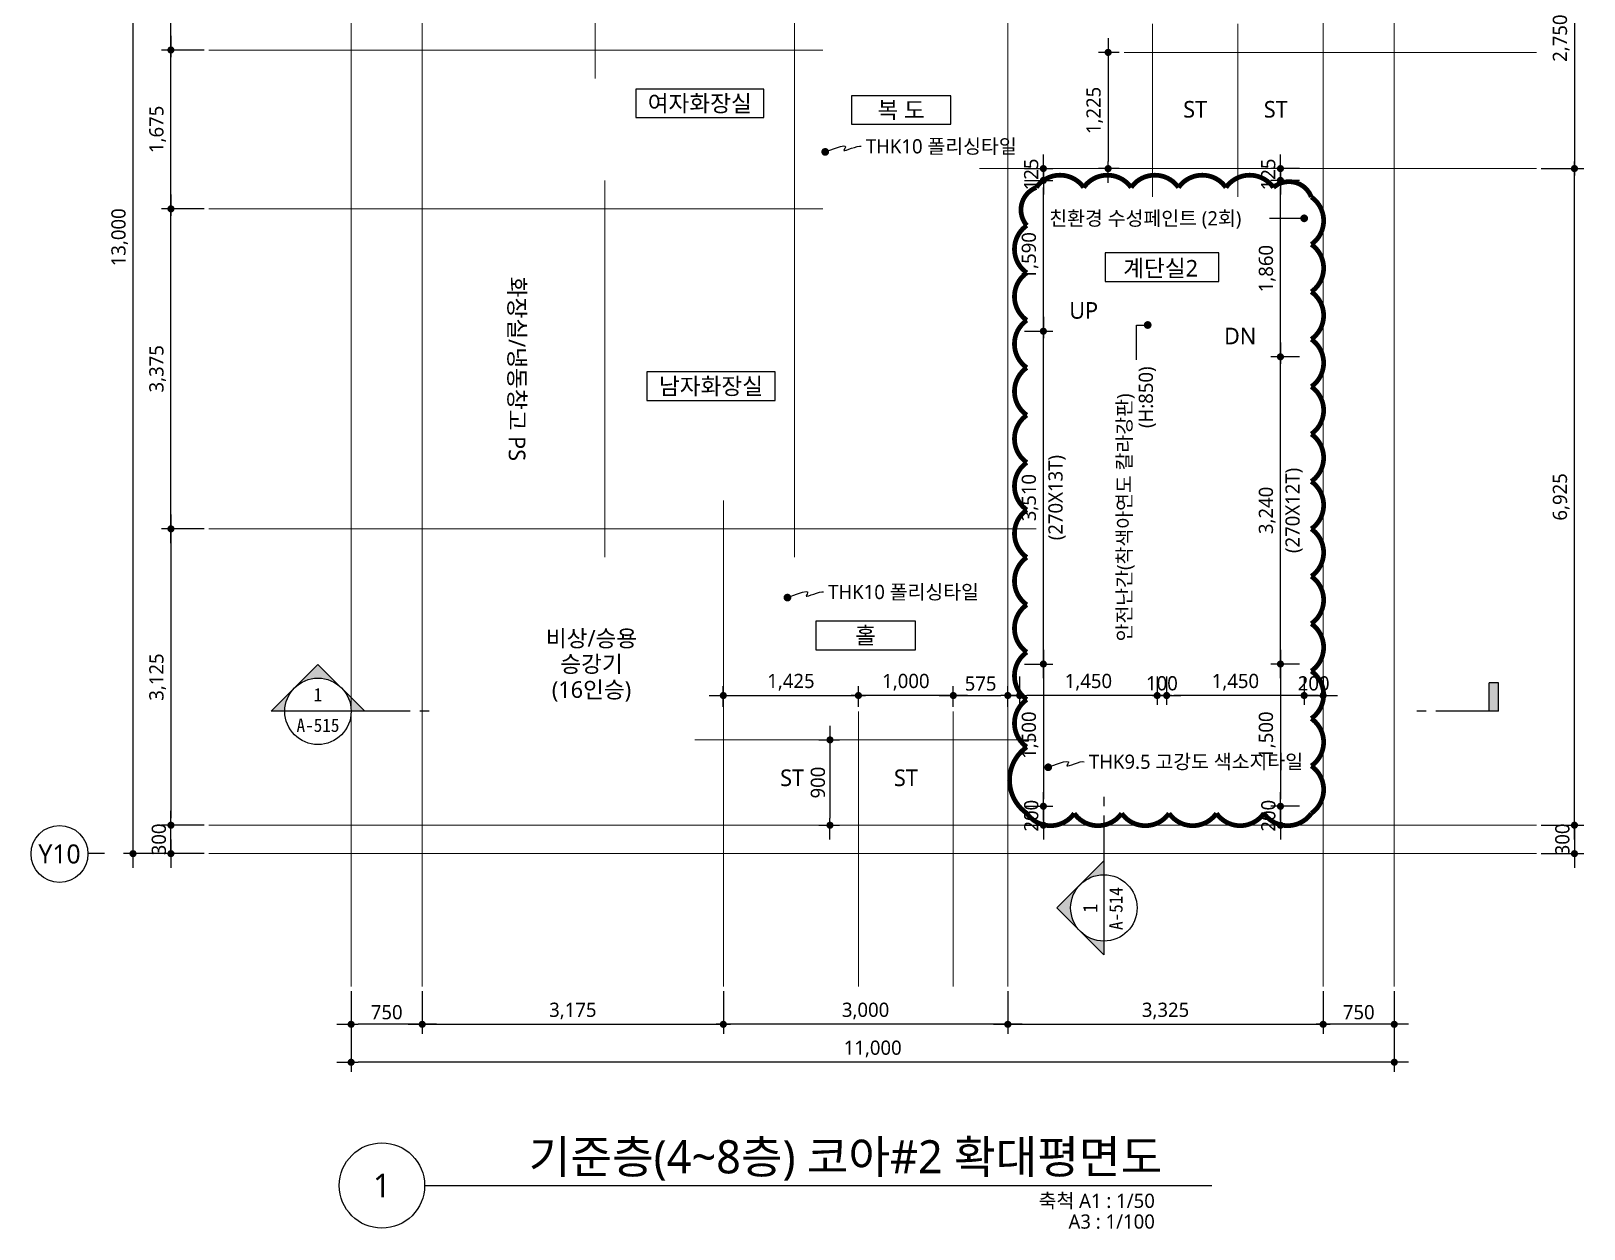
# Model space of a CAD drawing. Header units: millimetres. Extents: x 3320976 to 3527701, y 1183647 to 1243117.
# Drawn here: x 3446976 to 3463351, y 1183647 to 1196280 of the extents above; entities that cross this region are included whole.
import ezdxf
from ezdxf.enums import TextEntityAlignment as Align

# ---------------------------------------------------------------- set-up
doc = ezdxf.new("R2010")
doc.units = ezdxf.units.MM
doc.header["$MEASUREMENT"] = 0
doc.linetypes.add('CEN', pattern=[62, 60, -1, 0, -1])
doc.layers.get('0').update_dxf_attribs({"linetype": 'CONTINUOUS'})
for name, color, linetype, lineweight in [('A-AXIS-BUBL', 7, 'CONTINUOUS', 25), ('A-CNTL', 1, 'CEN', 15), ('A-DIMS', 7, 'CONTINUOUS', 25), ('A-MKXS-LEAD', 7, 'CONTINUOUS', 25), ('A-MKXS-MAK1', 3, 'CONTINUOUS', 25), ('A-MKXS-TEXT1', 3, 'CONTINUOUS', 25), ('A-MKXS-TEXT2', 7, 'CONTINUOUS', 25), ('A-MKXX-NAME', 3, 'CONTINUOUS', 25), ('A-MKXX-SYMB', 7, 'CONTINUOUS', 25), ('A-XXXX-SYMB', 7, 'CONTINUOUS', 25), ('A-XXXX-TXT1', 3, 'CONTINUOUS', 25), ('A-XXXX-TXT2', 3, 'CONTINUOUS', 25), ('REV-202205', 20, 'CONTINUOUS', 25)]:
    doc.layers.add(name, color=color, linetype=linetype, lineweight=lineweight)
doc.styles.add('HY울릉도L', font='')
doc.styles.add('돋움체', font='')
doc.styles.add('맑은고딕', font='malgun.ttf')
doc.styles.get('HY울릉도L').set_extended_font_data('HYwulM')
doc.styles.get('돋움체').set_extended_font_data('DotumChe')
doc.dimstyles.new('CDIM', dxfattribs={"dimtxt": 3, "dimasz": 1.5, "dimexe": 2, "dimexo": 1, "dimgap": 1, "dimtad": 1, "dimdec": 0, "dimrnd": 0.5, "dimzin": 0, "dimdsep": 32, "dimlunit": 6, "dimtxsty": 'HY울릉도L', "dimblk1": '_CIDOT', "dimblk2": '_CIDOT', "dimsah": 1, "dimcen": 5.5, "dimclrd": 2, "dimclre": 2, "dimclrt": 7, "dimadec": 0, "dimazin": 0, "dimtfac": 1, "dimtdec": 0, "dimtix": 1, "dimtmove": 2, "dimatfit": 1, "dimldrblk": '_CIDOT', "dimfxl": 1, "dimtolj": 1, "dimtzin": 0, "dimlwd": -1, "dimarcsym": 0})

# ---------------------------------------------------------------- blocks, each defined once
blk = doc.blocks.new('_CIDOT')
at = {"color": 0, "linetype": 'ByBlock'}
blk.add_line((2, 0), (-1, 0), dxfattribs=at)
at = {"color": 0, "linetype": 'ByBlock', "const_width": 0.5}
blk.add_lwpolyline([(-0.25, 0, 1), (0.25, 0, 1)], format="xyb", close=True, dxfattribs=at)
blk = doc.blocks.new('*D466')
at = {"layer": 'A-DIMS', "lineweight": -2, "transparency": 16777216}
for p, q in [((-1550, 0), (-2400, 0)), ((-1550, -13000), (-2400, -13000))]:
    blk.add_line(p, q, dxfattribs=at)
at = {"layer": 'A-DIMS', "transparency": 16777216}
blk.add_line((-2300, -12925), (-2300, -75), dxfattribs=at)
at = {"layer": 'A-DIMS', "transparency": 16777216, "xscale": 75, "yscale": 75, "zscale": 75}
for p, rotation in [((-2300, 0), 90), ((-2300, -13000), 270)]:
    blk.add_blockref('_CIDOT', p, dxfattribs=dict(at, rotation=rotation))
at = {"layer": 'A-DIMS', "color": 3, "transparency": 16777216, "insert": (-2440, -6500), "char_height": 150, "attachment_point": 5, "rotation": 90, "style": '맑은고딕'}
blk.add_mtext('\\A1;13,000', dxfattribs=at)
blk = doc.blocks.new('*D469')
at = {"layer": 'A-DIMS', "lineweight": -2, "transparency": 16777216}
for p, q in [((-1550, -700), (-2000, -700)), ((-1550, -4525), (-2000, -4525))]:
    blk.add_line(p, q, dxfattribs=at)
at = {"layer": 'A-DIMS', "transparency": 16777216}
blk.add_line((-1900, -4450), (-1900, -775), dxfattribs=at)
at = {"layer": 'A-DIMS', "transparency": 16777216, "xscale": 75, "yscale": 75, "zscale": 75}
for p, rotation in [((-1900, -700), 90), ((-1900, -4525), 270)]:
    blk.add_blockref('_CIDOT', p, dxfattribs=dict(at, rotation=rotation))
at = {"layer": 'A-DIMS', "color": 3, "transparency": 16777216, "insert": (-2040, -2613), "char_height": 150, "attachment_point": 5, "rotation": 90, "style": '맑은고딕'}
blk.add_mtext('\\A1;3,825', dxfattribs=at)
blk = doc.blocks.new('*D470')
at = {"layer": 'A-DIMS', "transparency": 16777216}
for p, q in [((-1900, -12625), (-1900, -12550)), ((-1900, -13000), (-1900, -12700)), ((-1900, -13075), (-1900, -13150))]:
    blk.add_line(p, q, dxfattribs=at)
at = {"layer": 'A-DIMS', "lineweight": -2, "transparency": 16777216}
for p, q in [((-1550, -12700), (-2000, -12700)), ((-1550, -13000), (-2000, -13000))]:
    blk.add_line(p, q, dxfattribs=at)
at = {"layer": 'A-DIMS', "transparency": 16777216, "xscale": 75, "yscale": 75, "zscale": 75}
for p, rotation in [((-1900, -12700), 270), ((-1900, -13000), 90)]:
    blk.add_blockref('_CIDOT', p, dxfattribs=dict(at, rotation=rotation))
at = {"layer": 'A-DIMS', "color": 3, "transparency": 16777216, "insert": (-2027, -12850), "char_height": 150, "attachment_point": 5, "rotation": 90, "style": '맑은고딕'}
blk.add_mtext('\\A1;300', dxfattribs=at)
blk = doc.blocks.new('*D472')
at = {"layer": 'A-DIMS', "lineweight": -2, "transparency": 16777216}
for p, q in [((0, -14450), (0, -14900)), ((750, -14450), (750, -14900))]:
    blk.add_line(p, q, dxfattribs=at)
at = {"layer": 'A-DIMS', "transparency": 16777216}
blk.add_line((675, -14800), (75, -14800), dxfattribs=at)
at = {"layer": 'A-DIMS', "transparency": 16777216, "xscale": 75, "yscale": 75, "zscale": 75, "rotation": 180}
blk.add_blockref('_CIDOT', (0, -14800), dxfattribs=at)
at = {"layer": 'A-DIMS', "transparency": 16777216, "xscale": 75, "yscale": 75, "zscale": 75}
blk.add_blockref('_CIDOT', (750, -14800), dxfattribs=at)
at = {"layer": 'A-DIMS', "color": 3, "transparency": 16777216, "insert": (375, -14673), "char_height": 150, "attachment_point": 5, "style": '맑은고딕'}
blk.add_mtext('\\A1;750', dxfattribs=at)
blk = doc.blocks.new('*D473')
at = {"layer": 'A-DIMS', "lineweight": -2, "transparency": 16777216}
for p, q in [((10250, -14450), (10250, -14900)), ((11000, -14450), (11000, -14900))]:
    blk.add_line(p, q, dxfattribs=at)
at = {"layer": 'A-DIMS', "transparency": 16777216}
blk.add_line((10925, -14800), (10325, -14800), dxfattribs=at)
at = {"layer": 'A-DIMS', "transparency": 16777216, "xscale": 75, "yscale": 75, "zscale": 75, "rotation": 180}
blk.add_blockref('_CIDOT', (10250, -14800), dxfattribs=at)
at = {"layer": 'A-DIMS', "transparency": 16777216, "xscale": 75, "yscale": 75, "zscale": 75}
blk.add_blockref('_CIDOT', (11000, -14800), dxfattribs=at)
at = {"layer": 'A-DIMS', "color": 3, "transparency": 16777216, "insert": (10625, -14673), "char_height": 150, "attachment_point": 5, "style": '맑은고딕'}
blk.add_mtext('\\A1;750', dxfattribs=at)
blk = doc.blocks.new('*D475')
at = {"layer": 'A-DIMS', "lineweight": -2, "transparency": 16777216}
for p, q in [((6925, -14450), (6925, -14900)), ((10250, -14450), (10250, -14900))]:
    blk.add_line(p, q, dxfattribs=at)
at = {"layer": 'A-DIMS', "transparency": 16777216}
blk.add_line((7000, -14800), (10175, -14800), dxfattribs=at)
at = {"layer": 'A-DIMS', "transparency": 16777216, "xscale": 75, "yscale": 75, "zscale": 75, "rotation": 180}
blk.add_blockref('_CIDOT', (6925, -14800), dxfattribs=at)
at = {"layer": 'A-DIMS', "transparency": 16777216, "xscale": 75, "yscale": 75, "zscale": 75}
blk.add_blockref('_CIDOT', (10250, -14800), dxfattribs=at)
at = {"layer": 'A-DIMS', "color": 3, "transparency": 16777216, "insert": (8588, -14660), "char_height": 150, "attachment_point": 5, "style": '맑은고딕'}
blk.add_mtext('\\A1;3,325', dxfattribs=at)
blk = doc.blocks.new('*D476')
at = {"layer": 'A-DIMS', "lineweight": -2, "transparency": 16777216}
for p, q in [((750, -14450), (750, -14900)), ((3925, -14450), (3925, -14900))]:
    blk.add_line(p, q, dxfattribs=at)
at = {"layer": 'A-DIMS', "transparency": 16777216}
blk.add_line((825, -14800), (3850, -14800), dxfattribs=at)
at = {"layer": 'A-DIMS', "transparency": 16777216, "xscale": 75, "yscale": 75, "zscale": 75, "rotation": 180}
blk.add_blockref('_CIDOT', (750, -14800), dxfattribs=at)
at = {"layer": 'A-DIMS', "transparency": 16777216, "xscale": 75, "yscale": 75, "zscale": 75}
blk.add_blockref('_CIDOT', (3925, -14800), dxfattribs=at)
at = {"layer": 'A-DIMS', "color": 3, "transparency": 16777216, "insert": (2338, -14660), "char_height": 150, "attachment_point": 5, "style": '맑은고딕'}
blk.add_mtext('\\A1;3,175', dxfattribs=at)
blk = doc.blocks.new('*D477')
at = {"layer": 'A-DIMS', "lineweight": -2, "transparency": 16777216}
for p, q in [((12550, -3025), (13000, -3025)), ((12550, -5775), (13000, -5775))]:
    blk.add_line(p, q, dxfattribs=at)
at = {"layer": 'A-DIMS', "transparency": 16777216}
blk.add_line((12900, -3100), (12900, -5700), dxfattribs=at)
at = {"layer": 'A-DIMS', "transparency": 16777216, "xscale": 75, "yscale": 75, "zscale": 75}
for p, rotation in [((12900, -3025), 90), ((12900, -5775), 270)]:
    blk.add_blockref('_CIDOT', p, dxfattribs=dict(at, rotation=rotation))
at = {"layer": 'A-DIMS', "color": 3, "transparency": 16777216, "insert": (12760, -4400), "char_height": 150, "attachment_point": 5, "rotation": 90, "style": '맑은고딕'}
blk.add_mtext('\\A1;2,750', dxfattribs=at)
blk = doc.blocks.new('*D478')
at = {"layer": 'A-DIMS', "lineweight": -2, "transparency": 16777216}
for p, q in [((12550, -5775), (13000, -5775)), ((12550, -12700), (13000, -12700))]:
    blk.add_line(p, q, dxfattribs=at)
at = {"layer": 'A-DIMS', "transparency": 16777216}
blk.add_line((12900, -12625), (12900, -5850), dxfattribs=at)
at = {"layer": 'A-DIMS', "transparency": 16777216, "xscale": 75, "yscale": 75, "zscale": 75}
for p, rotation in [((12900, -5775), 90), ((12900, -12700), 270)]:
    blk.add_blockref('_CIDOT', p, dxfattribs=dict(at, rotation=rotation))
at = {"layer": 'A-DIMS', "color": 3, "transparency": 16777216, "insert": (12760, -9238), "char_height": 150, "attachment_point": 5, "rotation": 90, "style": '맑은고딕'}
blk.add_mtext('\\A1;6,925', dxfattribs=at)
blk = doc.blocks.new('*D479')
at = {"layer": 'A-DIMS', "transparency": 16777216}
for p, q in [((12900, -12625), (12900, -12550)), ((12900, -12700), (12900, -13000)), ((12900, -13075), (12900, -13150))]:
    blk.add_line(p, q, dxfattribs=at)
at = {"layer": 'A-DIMS', "lineweight": -2, "transparency": 16777216}
for p, q in [((12550, -12700), (13000, -12700)), ((12550, -13000), (13000, -13000))]:
    blk.add_line(p, q, dxfattribs=at)
at = {"layer": 'A-DIMS', "transparency": 16777216, "xscale": 75, "yscale": 75, "zscale": 75}
for p, rotation in [((12900, -12700), 270), ((12900, -13000), 90)]:
    blk.add_blockref('_CIDOT', p, dxfattribs=dict(at, rotation=rotation))
at = {"layer": 'A-DIMS', "color": 3, "transparency": 16777216, "insert": (12773, -12850), "char_height": 150, "attachment_point": 5, "rotation": 90, "style": '맑은고딕'}
blk.add_mtext('\\A1;300', dxfattribs=at)
blk = doc.blocks.new('*D480')
at = {"layer": 'A-DIMS', "lineweight": -2, "transparency": 16777216}
for p, q in [((-1550, -9575), (-2000, -9575)), ((-1550, -12700), (-2000, -12700))]:
    blk.add_line(p, q, dxfattribs=at)
at = {"layer": 'A-DIMS', "transparency": 16777216}
blk.add_line((-1900, -9650), (-1900, -12625), dxfattribs=at)
at = {"layer": 'A-DIMS', "transparency": 16777216, "xscale": 75, "yscale": 75, "zscale": 75}
for p, rotation in [((-1900, -9575), 90), ((-1900, -12700), 270)]:
    blk.add_blockref('_CIDOT', p, dxfattribs=dict(at, rotation=rotation))
at = {"layer": 'A-DIMS', "color": 3, "transparency": 16777216, "insert": (-2040, -11138), "char_height": 150, "attachment_point": 5, "rotation": 90, "style": '맑은고딕'}
blk.add_mtext('\\A1;3,125', dxfattribs=at)
blk = doc.blocks.new('*D481')
at = {"layer": 'A-DIMS', "lineweight": -2, "transparency": 16777216}
for p, q in [((-1550, -6200), (-2000, -6200)), ((-1550, -9575), (-2000, -9575))]:
    blk.add_line(p, q, dxfattribs=at)
at = {"layer": 'A-DIMS', "transparency": 16777216}
blk.add_line((-1900, -9500), (-1900, -6275), dxfattribs=at)
at = {"layer": 'A-DIMS', "transparency": 16777216, "xscale": 75, "yscale": 75, "zscale": 75}
for p, rotation in [((-1900, -6200), 90), ((-1900, -9575), 270)]:
    blk.add_blockref('_CIDOT', p, dxfattribs=dict(at, rotation=rotation))
at = {"layer": 'A-DIMS', "color": 3, "transparency": 16777216, "insert": (-2040, -7887), "char_height": 150, "attachment_point": 5, "rotation": 90, "style": '맑은고딕'}
blk.add_mtext('\\A1;3,375', dxfattribs=at)
blk = doc.blocks.new('*D482')
at = {"layer": 'A-DIMS', "lineweight": -2, "transparency": 16777216}
for p, q in [((3925, -14450), (3925, -14900)), ((6925, -14450), (6925, -14900))]:
    blk.add_line(p, q, dxfattribs=at)
at = {"layer": 'A-DIMS', "transparency": 16777216}
blk.add_line((6850, -14800), (4000, -14800), dxfattribs=at)
at = {"layer": 'A-DIMS', "transparency": 16777216, "xscale": 75, "yscale": 75, "zscale": 75, "rotation": 180}
blk.add_blockref('_CIDOT', (3925, -14800), dxfattribs=at)
at = {"layer": 'A-DIMS', "transparency": 16777216, "xscale": 75, "yscale": 75, "zscale": 75}
blk.add_blockref('_CIDOT', (6925, -14800), dxfattribs=at)
at = {"layer": 'A-DIMS', "color": 3, "transparency": 16777216, "insert": (5425, -14660), "char_height": 150, "attachment_point": 5, "style": '맑은고딕'}
blk.add_mtext('\\A1;3,000', dxfattribs=at)
blk = doc.blocks.new('*D486')
at = {"layer": 'A-DIMS', "lineweight": -2, "transparency": 16777216}
for p, q in [((0, -14450), (0, -15300)), ((11000, -14450), (11000, -15300))]:
    blk.add_line(p, q, dxfattribs=at)
at = {"layer": 'A-DIMS', "transparency": 16777216}
blk.add_line((10925, -15200), (75, -15200), dxfattribs=at)
at = {"layer": 'A-DIMS', "transparency": 16777216, "xscale": 75, "yscale": 75, "zscale": 75, "rotation": 180}
blk.add_blockref('_CIDOT', (0, -15200), dxfattribs=at)
at = {"layer": 'A-DIMS', "transparency": 16777216, "xscale": 75, "yscale": 75, "zscale": 75}
blk.add_blockref('_CIDOT', (11000, -15200), dxfattribs=at)
at = {"layer": 'A-DIMS', "color": 3, "transparency": 16777216, "insert": (5500, -15060), "char_height": 150, "attachment_point": 5, "style": '맑은고딕'}
blk.add_mtext('\\A1;11,000', dxfattribs=at)
blk = doc.blocks.new('*D487')
at = {"layer": 'A-DIMS', "lineweight": -2, "transparency": 16777216}
for p, q in [((-1550, -4525), (-2000, -4525)), ((-1550, -6200), (-2000, -6200))]:
    blk.add_line(p, q, dxfattribs=at)
at = {"layer": 'A-DIMS', "transparency": 16777216}
blk.add_line((-1900, -6125), (-1900, -4600), dxfattribs=at)
at = {"layer": 'A-DIMS', "transparency": 16777216, "xscale": 75, "yscale": 75, "zscale": 75}
for p, rotation in [((-1900, -4525), 90), ((-1900, -6200), 270)]:
    blk.add_blockref('_CIDOT', p, dxfattribs=dict(at, rotation=rotation))
at = {"layer": 'A-DIMS', "color": 3, "transparency": 16777216, "insert": (-2040, -5362), "char_height": 150, "attachment_point": 5, "rotation": 90, "style": '맑은고딕'}
blk.add_mtext('\\A1;1,675', dxfattribs=at)
blk = doc.blocks.new('CORE 2- 단면')
at = {"layer": 'A-MKXS-MAK1'}
h = blk.add_hatch(color=256, dxfattribs=at)
h.paths.add_polyline_path([(5095, 12859), (4847, 12611, 0.414214), (4847, 13106)])
h.paths.add_polyline_path([(4847, 12611), (4600, 12364), (4600, 12509, 0.198912)])
h.paths.add_polyline_path([(4847, 13106, 0.198912), (4600, 13209), (4600, 13354)])
blk.add_hatch(color=256, dxfattribs=at).paths.add_polyline_path([(537, 10486), (437, 10486), (437, 10786), (537, 10786)])
h = blk.add_hatch(color=256, dxfattribs=at)
h.paths.add_polyline_path([(12887, 10291), (12639, 10538, 0.414214), (13134, 10538)])
h.paths.add_polyline_path([(12639, 10538), (12392, 10786), (12537, 10786, 0.198912)])
h.paths.add_polyline_path([(13134, 10538, 0.198912), (13237, 10786), (13382, 10786)])
for p, q in [((4600, 13354), (5095, 12859)), ((4600, 11886), (4600, 13354)), ((4600, 12364), (5095, 12859)), ((4600, 11686), (4600, 11786)), ((437, 10786), (1100, 10786)), ((437, 10786), (437, 10486)), ((537, 10786), (537, 10486)), ((1200, 10786), (1300, 10786)), ((11714, 10786), (11814, 10786)), ((11914, 10786), (13382, 10786)), ((12392, 10786), (12887, 10291)), ((13382, 10786), (12887, 10291)), ((437, 10486), (537, 10486))]:
    blk.add_line(p, q, dxfattribs=at)
for centre in [(4600, 12859), (12887, 10786)]:
    blk.add_circle(centre, 350, dxfattribs=at)
at = {"layer": 'A-MKXS-TEXT2', "style": '돋움체'}
for s, height, rotation, p in [('A-514', 140, 270, (4472, 12866)), ('1', 150, 270, (4744, 12863)), ('A-515', 140, 180, (12887, 10934)), ('1', 140, 180, (12887, 10611))]:
    blk.add_text(s, height=height, rotation=rotation, dxfattribs=at).set_placement(p, align=Align.MIDDLE)
blk = doc.blocks.new('비상승용승강기16인승')
at = {"layer": 'A-MKXX-NAME', "style": '맑은고딕'}
for s, p in [('비상/승용', (0, 270)), ('승강기', (0, 0)), ('(16인승)', (0, -270))]:
    blk.add_text(s, height=175, dxfattribs=at).set_placement(p, align=Align.MIDDLE_CENTER)
blk = doc.blocks.new('*D38')
at = {"layer": 'A-DIMS', "lineweight": -2, "transparency": 16777216}
for p, q in [((3455701, 1189155), (3455701, 1189373)), ((3456701, 1189155), (3456701, 1189373))]:
    blk.add_line(p, q, dxfattribs=at)
at = {"layer": 'A-DIMS', "transparency": 16777216}
blk.add_line((3456626, 1189273), (3455776, 1189273), dxfattribs=at)
at = {"layer": 'A-DIMS', "transparency": 16777216, "xscale": 75, "yscale": 75, "zscale": 75, "rotation": 180}
blk.add_blockref('_CIDOT', (3455701, 1189273), dxfattribs=at)
at = {"layer": 'A-DIMS', "transparency": 16777216, "xscale": 75, "yscale": 75, "zscale": 75}
blk.add_blockref('_CIDOT', (3456701, 1189273), dxfattribs=at)
at = {"layer": 'A-DIMS', "color": 3, "transparency": 16777216, "insert": (3456201, 1189413), "char_height": 150, "attachment_point": 5, "style": '맑은고딕'}
blk.add_mtext('\\A1;1,000', dxfattribs=at)
blk = doc.blocks.new('*D33')
at = {"layer": 'A-DIMS', "lineweight": -2, "transparency": 16777216}
for p, q in [((3454276, 1189155), (3454276, 1189373)), ((3455701, 1189155), (3455701, 1189373))]:
    blk.add_line(p, q, dxfattribs=at)
at = {"layer": 'A-DIMS', "transparency": 16777216}
blk.add_line((3454351, 1189273), (3455626, 1189273), dxfattribs=at)
at = {"layer": 'A-DIMS', "transparency": 16777216, "xscale": 75, "yscale": 75, "zscale": 75, "rotation": 180}
blk.add_blockref('_CIDOT', (3454276, 1189273), dxfattribs=at)
at = {"layer": 'A-DIMS', "transparency": 16777216, "xscale": 75, "yscale": 75, "zscale": 75}
blk.add_blockref('_CIDOT', (3455701, 1189273), dxfattribs=at)
at = {"layer": 'A-DIMS', "color": 3, "transparency": 16777216, "insert": (3454989, 1189413), "char_height": 150, "attachment_point": 5, "style": '맑은고딕'}
blk.add_mtext('\\A1;1,425', dxfattribs=at)
blk = doc.blocks.new('*D34')
at = {"layer": 'A-DIMS', "lineweight": -2, "transparency": 16777216}
for p, q in [((3456701, 1189155), (3456701, 1189373)), ((3457276, 1189155), (3457276, 1189373))]:
    blk.add_line(p, q, dxfattribs=at)
at = {"layer": 'A-DIMS', "transparency": 16777216}
blk.add_line((3456776, 1189273), (3457201, 1189273), dxfattribs=at)
at = {"layer": 'A-DIMS', "transparency": 16777216, "xscale": 75, "yscale": 75, "zscale": 75, "rotation": 180}
blk.add_blockref('_CIDOT', (3456701, 1189273), dxfattribs=at)
at = {"layer": 'A-DIMS', "transparency": 16777216, "xscale": 75, "yscale": 75, "zscale": 75}
blk.add_blockref('_CIDOT', (3457276, 1189273), dxfattribs=at)
at = {"layer": 'A-DIMS', "color": 3, "transparency": 16777216, "insert": (3456989, 1189399), "char_height": 150, "attachment_point": 5, "style": '맑은고딕'}
blk.add_mtext('\\A1;575', dxfattribs=at)
blk = doc.blocks.new('*D37')
at = {"layer": 'A-DIMS', "lineweight": -2, "transparency": 16777216}
for p, q in [((3458451, 1196055), (3458234, 1196055)), ((3458451, 1194830), (3458234, 1194830))]:
    blk.add_line(p, q, dxfattribs=at)
at = {"layer": 'A-DIMS', "transparency": 16777216}
blk.add_line((3458334, 1195980), (3458334, 1194905), dxfattribs=at)
at = {"layer": 'A-DIMS', "transparency": 16777216, "xscale": 75, "yscale": 75, "zscale": 75}
for p, rotation in [((3458334, 1196055), 90), ((3458334, 1194830), 270)]:
    blk.add_blockref('_CIDOT', p, dxfattribs=dict(at, rotation=rotation))
at = {"layer": 'A-DIMS', "color": 3, "transparency": 16777216, "insert": (3458193, 1195443), "char_height": 150, "attachment_point": 5, "rotation": 90, "style": '맑은고딕'}
blk.add_mtext('\\A1;1,225', dxfattribs=at)
blk = doc.blocks.new('*D49')
at = {"layer": 'A-DIMS', "lineweight": -2, "transparency": 16777216}
for p, q in [((3455284, 1188805), (3455501, 1188805)), ((3455284, 1187905), (3455501, 1187905))]:
    blk.add_line(p, q, dxfattribs=at)
at = {"layer": 'A-DIMS', "transparency": 16777216}
blk.add_line((3455401, 1188730), (3455401, 1187980), dxfattribs=at)
at = {"layer": 'A-DIMS', "transparency": 16777216, "xscale": 75, "yscale": 75, "zscale": 75}
for p, rotation in [((3455401, 1188805), 90), ((3455401, 1187905), 270)]:
    blk.add_blockref('_CIDOT', p, dxfattribs=dict(at, rotation=rotation))
at = {"layer": 'A-DIMS', "color": 3, "transparency": 16777216, "insert": (3455274, 1188355), "char_height": 150, "attachment_point": 5, "rotation": 90, "style": '맑은고딕'}
blk.add_mtext('\\A1;900', dxfattribs=at)
blk = doc.blocks.new('*D393')
at = {"layer": 'A-DIMS', "lineweight": -2, "transparency": 16777216}
for p, q in [((3457451, 1193115), (3457751, 1193115)), ((3457451, 1189605), (3457751, 1189605))]:
    blk.add_line(p, q, dxfattribs=at)
at = {"layer": 'A-DIMS', "transparency": 16777216}
blk.add_line((3457651, 1189680), (3457651, 1193040), dxfattribs=at)
at = {"layer": 'A-DIMS', "transparency": 16777216, "xscale": 75, "yscale": 75, "zscale": 75}
for p, rotation in [((3457651, 1193115), 90), ((3457651, 1189605), 270)]:
    blk.add_blockref('_CIDOT', p, dxfattribs=dict(at, rotation=rotation))
at = {"layer": 'A-DIMS', "color": 3, "transparency": 16777216, "char_height": 150, "attachment_point": 5, "rotation": 90, "style": '맑은고딕'}
for s, insert in [('\\A1;(270X13T)', (3457795, 1191360)), ('\\A1;3,510', (3457511, 1191360))]:
    blk.add_mtext(s, dxfattribs=dict(at, insert=insert))
blk = doc.blocks.new('*D394')
at = {"layer": 'A-DIMS', "lineweight": -2, "transparency": 16777216}
for p, q in [((3457451, 1189605), (3457751, 1189605)), ((3457451, 1188105), (3457751, 1188105))]:
    blk.add_line(p, q, dxfattribs=at)
at = {"layer": 'A-DIMS', "transparency": 16777216}
blk.add_line((3457651, 1189530), (3457651, 1188180), dxfattribs=at)
at = {"layer": 'A-DIMS', "transparency": 16777216, "xscale": 75, "yscale": 75, "zscale": 75}
for p, rotation in [((3457651, 1189605), 90), ((3457651, 1188105), 270)]:
    blk.add_blockref('_CIDOT', p, dxfattribs=dict(at, rotation=rotation))
at = {"layer": 'A-DIMS', "color": 3, "transparency": 16777216, "insert": (3457511, 1188855), "char_height": 150, "attachment_point": 5, "rotation": 90, "style": '맑은고딕'}
blk.add_mtext('\\A1;1,500', dxfattribs=at)
blk = doc.blocks.new('*D395')
at = {"layer": 'A-DIMS', "lineweight": -2, "transparency": 16777216}
for p, q in [((3457451, 1194705), (3457751, 1194705)), ((3457451, 1193115), (3457751, 1193115))]:
    blk.add_line(p, q, dxfattribs=at)
at = {"layer": 'A-DIMS', "transparency": 16777216}
blk.add_line((3457651, 1193190), (3457651, 1194630), dxfattribs=at)
at = {"layer": 'A-DIMS', "transparency": 16777216, "xscale": 75, "yscale": 75, "zscale": 75}
for p, rotation in [((3457651, 1194705), 90), ((3457651, 1193115), 270)]:
    blk.add_blockref('_CIDOT', p, dxfattribs=dict(at, rotation=rotation))
at = {"layer": 'A-DIMS', "color": 3, "transparency": 16777216, "insert": (3457511, 1193910), "char_height": 150, "attachment_point": 5, "rotation": 90, "style": '맑은고딕'}
blk.add_mtext('\\A1;1,590', dxfattribs=at)
blk = doc.blocks.new('*D396')
at = {"layer": 'A-DIMS', "transparency": 16777216}
for p, q in [((3457651, 1194905), (3457651, 1194980)), ((3457651, 1194705), (3457651, 1194830)), ((3457651, 1194630), (3457651, 1194555))]:
    blk.add_line(p, q, dxfattribs=at)
at = {"layer": 'A-DIMS', "lineweight": -2, "transparency": 16777216}
for p, q in [((3457451, 1194830), (3457751, 1194830)), ((3457451, 1194705), (3457751, 1194705))]:
    blk.add_line(p, q, dxfattribs=at)
at = {"layer": 'A-DIMS', "transparency": 16777216, "xscale": 75, "yscale": 75, "zscale": 75}
for p, rotation in [((3457651, 1194830), 270), ((3457651, 1194705), 90)]:
    blk.add_blockref('_CIDOT', p, dxfattribs=dict(at, rotation=rotation))
at = {"layer": 'A-DIMS', "color": 3, "transparency": 16777216, "insert": (3457523, 1194768), "char_height": 150, "attachment_point": 5, "rotation": 90, "style": '맑은고딕'}
blk.add_mtext('\\A1;125', dxfattribs=at)
blk = doc.blocks.new('*D397')
at = {"layer": 'A-DIMS', "transparency": 16777216}
for p, q in [((3457651, 1188180), (3457651, 1188255)), ((3457651, 1188105), (3457651, 1187905)), ((3457651, 1187830), (3457651, 1187755))]:
    blk.add_line(p, q, dxfattribs=at)
at = {"layer": 'A-DIMS', "lineweight": -2, "transparency": 16777216}
for p, q in [((3457451, 1188105), (3457751, 1188105)), ((3457451, 1187905), (3457751, 1187905))]:
    blk.add_line(p, q, dxfattribs=at)
at = {"layer": 'A-DIMS', "transparency": 16777216, "xscale": 75, "yscale": 75, "zscale": 75}
for p, rotation in [((3457651, 1188105), 270), ((3457651, 1187905), 90)]:
    blk.add_blockref('_CIDOT', p, dxfattribs=dict(at, rotation=rotation))
at = {"layer": 'A-DIMS', "color": 3, "transparency": 16777216, "insert": (3457524, 1188005), "char_height": 150, "attachment_point": 5, "rotation": 90, "style": '맑은고딕'}
blk.add_mtext('\\A1;200', dxfattribs=at)
blk = doc.blocks.new('*D398')
at = {"layer": 'A-DIMS', "lineweight": -2, "transparency": 16777216}
for p, q in [((3460351, 1192845), (3460051, 1192845)), ((3460351, 1189605), (3460051, 1189605))]:
    blk.add_line(p, q, dxfattribs=at)
at = {"layer": 'A-DIMS', "transparency": 16777216}
blk.add_line((3460151, 1189680), (3460151, 1192770), dxfattribs=at)
at = {"layer": 'A-DIMS', "transparency": 16777216, "xscale": 75, "yscale": 75, "zscale": 75}
for p, rotation in [((3460151, 1192845), 90), ((3460151, 1189605), 270)]:
    blk.add_blockref('_CIDOT', p, dxfattribs=dict(at, rotation=rotation))
at = {"layer": 'A-DIMS', "color": 3, "transparency": 16777216, "char_height": 150, "attachment_point": 5, "rotation": 90, "style": '맑은고딕'}
for s, insert in [('\\A1;(270X12T)', (3460295, 1191225)), ('\\A1;3,240', (3460011, 1191225))]:
    blk.add_mtext(s, dxfattribs=dict(at, insert=insert))
blk = doc.blocks.new('*D399')
at = {"layer": 'A-DIMS', "lineweight": -2, "transparency": 16777216}
for p, q in [((3460351, 1189605), (3460051, 1189605)), ((3460351, 1188105), (3460051, 1188105))]:
    blk.add_line(p, q, dxfattribs=at)
at = {"layer": 'A-DIMS', "transparency": 16777216}
blk.add_line((3460151, 1189530), (3460151, 1188180), dxfattribs=at)
at = {"layer": 'A-DIMS', "transparency": 16777216, "xscale": 75, "yscale": 75, "zscale": 75}
for p, rotation in [((3460151, 1189605), 90), ((3460151, 1188105), 270)]:
    blk.add_blockref('_CIDOT', p, dxfattribs=dict(at, rotation=rotation))
at = {"layer": 'A-DIMS', "color": 3, "transparency": 16777216, "insert": (3460011, 1188855), "char_height": 150, "attachment_point": 5, "rotation": 90, "style": '맑은고딕'}
blk.add_mtext('\\A1;1,500', dxfattribs=at)
blk = doc.blocks.new('*D400')
at = {"layer": 'A-DIMS', "lineweight": -2, "transparency": 16777216}
for p, q in [((3460351, 1194705), (3460051, 1194705)), ((3460351, 1192845), (3460051, 1192845))]:
    blk.add_line(p, q, dxfattribs=at)
at = {"layer": 'A-DIMS', "transparency": 16777216}
blk.add_line((3460151, 1192920), (3460151, 1194630), dxfattribs=at)
at = {"layer": 'A-DIMS', "transparency": 16777216, "xscale": 75, "yscale": 75, "zscale": 75}
for p, rotation in [((3460151, 1194705), 90), ((3460151, 1192845), 270)]:
    blk.add_blockref('_CIDOT', p, dxfattribs=dict(at, rotation=rotation))
at = {"layer": 'A-DIMS', "color": 3, "transparency": 16777216, "insert": (3460011, 1193775), "char_height": 150, "attachment_point": 5, "rotation": 90, "style": '맑은고딕'}
blk.add_mtext('\\A1;1,860', dxfattribs=at)
blk = doc.blocks.new('*D401')
at = {"layer": 'A-DIMS', "transparency": 16777216}
for p, q in [((3460151, 1194905), (3460151, 1194980)), ((3460151, 1194705), (3460151, 1194830)), ((3460151, 1194630), (3460151, 1194555))]:
    blk.add_line(p, q, dxfattribs=at)
at = {"layer": 'A-DIMS', "lineweight": -2, "transparency": 16777216}
for p, q in [((3460351, 1194830), (3460051, 1194830)), ((3460351, 1194705), (3460051, 1194705))]:
    blk.add_line(p, q, dxfattribs=at)
at = {"layer": 'A-DIMS', "transparency": 16777216, "xscale": 75, "yscale": 75, "zscale": 75}
for p, rotation in [((3460151, 1194830), 270), ((3460151, 1194705), 90)]:
    blk.add_blockref('_CIDOT', p, dxfattribs=dict(at, rotation=rotation))
at = {"layer": 'A-DIMS', "color": 3, "transparency": 16777216, "insert": (3460023, 1194768), "char_height": 150, "attachment_point": 5, "rotation": 90, "style": '맑은고딕'}
blk.add_mtext('\\A1;125', dxfattribs=at)
blk = doc.blocks.new('*D402')
at = {"layer": 'A-DIMS', "transparency": 16777216}
for p, q in [((3460151, 1188180), (3460151, 1188255)), ((3460151, 1188105), (3460151, 1187905)), ((3460151, 1187830), (3460151, 1187755))]:
    blk.add_line(p, q, dxfattribs=at)
at = {"layer": 'A-DIMS', "lineweight": -2, "transparency": 16777216}
for p, q in [((3460351, 1188105), (3460051, 1188105)), ((3460351, 1187905), (3460051, 1187905))]:
    blk.add_line(p, q, dxfattribs=at)
at = {"layer": 'A-DIMS', "transparency": 16777216, "xscale": 75, "yscale": 75, "zscale": 75}
for p, rotation in [((3460151, 1188105), 270), ((3460151, 1187905), 90)]:
    blk.add_blockref('_CIDOT', p, dxfattribs=dict(at, rotation=rotation))
at = {"layer": 'A-DIMS', "color": 3, "transparency": 16777216, "insert": (3460024, 1188005), "char_height": 150, "attachment_point": 5, "rotation": 90, "style": '맑은고딕'}
blk.add_mtext('\\A1;200', dxfattribs=at)
blk = doc.blocks.new('*D438')
at = {"layer": 'A-DIMS', "lineweight": -2, "transparency": 16777216}
for p, q in [((3457401, 1189473), (3457401, 1189173)), ((3458851, 1189473), (3458851, 1189173))]:
    blk.add_line(p, q, dxfattribs=at)
at = {"layer": 'A-DIMS', "transparency": 16777216}
blk.add_line((3458776, 1189273), (3457476, 1189273), dxfattribs=at)
at = {"layer": 'A-DIMS', "transparency": 16777216, "xscale": 75, "yscale": 75, "zscale": 75, "rotation": 180}
blk.add_blockref('_CIDOT', (3457401, 1189273), dxfattribs=at)
at = {"layer": 'A-DIMS', "transparency": 16777216, "xscale": 75, "yscale": 75, "zscale": 75}
blk.add_blockref('_CIDOT', (3458851, 1189273), dxfattribs=at)
at = {"layer": 'A-DIMS', "color": 3, "transparency": 16777216, "insert": (3458126, 1189413), "char_height": 150, "attachment_point": 5, "style": '맑은고딕'}
blk.add_mtext('\\A1;1,450', dxfattribs=at)
blk = doc.blocks.new('*D439')
at = {"layer": 'A-DIMS', "lineweight": -2, "transparency": 16777216}
for p, q in [((3460401, 1189473), (3460401, 1189173)), ((3460601, 1189473), (3460601, 1189173))]:
    blk.add_line(p, q, dxfattribs=at)
at = {"layer": 'A-DIMS', "transparency": 16777216}
for p, q in [((3460326, 1189273), (3460251, 1189273)), ((3460401, 1189273), (3460601, 1189273)), ((3460676, 1189273), (3460751, 1189273))]:
    blk.add_line(p, q, dxfattribs=at)
at = {"layer": 'A-DIMS', "transparency": 16777216, "xscale": 75, "yscale": 75, "zscale": 75}
blk.add_blockref('_CIDOT', (3460401, 1189273), dxfattribs=at)
at = {"layer": 'A-DIMS', "transparency": 16777216, "xscale": 75, "yscale": 75, "zscale": 75, "rotation": 180}
blk.add_blockref('_CIDOT', (3460601, 1189273), dxfattribs=at)
at = {"layer": 'A-DIMS', "color": 3, "transparency": 16777216, "insert": (3460501, 1189400), "char_height": 150, "attachment_point": 5, "style": '맑은고딕'}
blk.add_mtext('\\A1;200', dxfattribs=at)
blk = doc.blocks.new('*D440')
at = {"layer": 'A-DIMS', "lineweight": -2, "transparency": 16777216}
for p, q in [((3458951, 1189473), (3458951, 1189173)), ((3460401, 1189473), (3460401, 1189173))]:
    blk.add_line(p, q, dxfattribs=at)
at = {"layer": 'A-DIMS', "transparency": 16777216}
blk.add_line((3460326, 1189273), (3459026, 1189273), dxfattribs=at)
at = {"layer": 'A-DIMS', "transparency": 16777216, "xscale": 75, "yscale": 75, "zscale": 75, "rotation": 180}
blk.add_blockref('_CIDOT', (3458951, 1189273), dxfattribs=at)
at = {"layer": 'A-DIMS', "transparency": 16777216, "xscale": 75, "yscale": 75, "zscale": 75}
blk.add_blockref('_CIDOT', (3460401, 1189273), dxfattribs=at)
at = {"layer": 'A-DIMS', "color": 3, "transparency": 16777216, "insert": (3459676, 1189413), "char_height": 150, "attachment_point": 5, "style": '맑은고딕'}
blk.add_mtext('\\A1;1,450', dxfattribs=at)
blk = doc.blocks.new('*D441')
at = {"layer": 'A-DIMS', "lineweight": -2, "transparency": 16777216}
for p, q in [((3458851, 1189473), (3458851, 1189173)), ((3458951, 1189473), (3458951, 1189173))]:
    blk.add_line(p, q, dxfattribs=at)
at = {"layer": 'A-DIMS', "transparency": 16777216}
for p, q in [((3458776, 1189273), (3458701, 1189273)), ((3458851, 1189273), (3458951, 1189273)), ((3459026, 1189273), (3459101, 1189273))]:
    blk.add_line(p, q, dxfattribs=at)
at = {"layer": 'A-DIMS', "transparency": 16777216, "xscale": 75, "yscale": 75, "zscale": 75}
blk.add_blockref('_CIDOT', (3458851, 1189273), dxfattribs=at)
at = {"layer": 'A-DIMS', "transparency": 16777216, "xscale": 75, "yscale": 75, "zscale": 75, "rotation": 180}
blk.add_blockref('_CIDOT', (3458951, 1189273), dxfattribs=at)
at = {"layer": 'A-DIMS', "color": 3, "transparency": 16777216, "insert": (3458901, 1189401), "char_height": 150, "attachment_point": 5, "style": '맑은고딕'}
blk.add_mtext('\\A1;100', dxfattribs=at)
blk = doc.blocks.new('CORE6_GRID')
at = {"layer": 'A-AXIS-BUBL', "ltscale": 0.2}
blk.add_line((-2600, -13000), (-2775, -13000), dxfattribs=at)
blk.add_circle((-3075, -13002.9), 300, dxfattribs=at)
at = {"layer": 'A-CNTL'}
for p, q in [((0, -14400), (0, 1800)), ((750, -14400), (750, 1800)), ((2575, -4825), (2575, 1800)), ((4675, -9875), (4675, 1800)), ((10250, -14400), (10250, 1800)), ((11000, -14400), (11000, 1800)), ((6925, -14400), (6925, -2725)), ((8450, -6075), (8450, -4250)), ((9350, -6075), (9350, -4250)), ((-1500, -4525), (4975, -4525)), ((8150, -4550), (12500, -4550)), ((6625, -5775), (12500, -5775)), ((2675, -9875), (2675, -5900)), ((-1500, -6200), (4975, -6200)), ((3925, -14400), (3925, -9275)), ((-1500, -9575), (7225, -9575)), ((5350, -14400), (5350, -11500)), ((6350, -14400), (6350, -11500)), ((3625, -11800), (7225, -11800)), ((-1500, -12700), (12500, -12700)), ((-1500, -13000), (12500, -13000))]:
    blk.add_line(p, q, dxfattribs=at)
at = {"layer": 'A-XXXX-TXT2', "ltscale": 0.2, "style": '맑은고딕'}
blk.add_text('Y10', height=200, dxfattribs=at).set_placement((-3075, -13002.9), align=Align.MIDDLE)
at = {"layer": 'A-DIMS'}
for base, p1, p2, angle, picture, middle in [((-2300, 0), (-1500, -13000), (-1500, 0), 270, '*D466', (-2440.5, -6500)), ((-1900, -700), (-1500, -4525), (-1500, -700), 270, '*D469', (-2040.1, -2612.5)), ((12900, -5775), (12500, -3025), (12500, -5775), 90, '*D477', (12759.9, -4400)), ((-1900, -4525), (-1500, -6200), (-1500, -4525), 270, '*D487', (-2040.5, -5362.5)), ((12900, -5775), (12500, -12700), (12500, -5775), 270, '*D478', (12759.9, -9237.5)), ((-1900, -6200), (-1500, -9575), (-1500, -6200), 270, '*D481', (-2040.1, -7887.5)), ((-1900, -12700), (-1500, -9575), (-1500, -12700), 90, '*D480', (-2040.5, -11137.5)), ((-1900, -12700), (-1500, -13000), (-1500, -12700), 270, '*D470', (-2027.5, -12850)), ((12900, -13000), (12500, -12700), (12500, -13000), 90, '*D479', (12772.5, -12850)), ((0, -14800), (750, -14400), (0, -14400), 180, '*D472', (375, -14672.5)), ((0, -15200), (11000, -14400), (0, -14400), 180, '*D486', (5500, -15059.5)), ((3925, -14800), (6925, -14400), (3925, -14400), 180, '*D482', (5425, -14659.9)), ((10250, -14800), (11000, -14400), (10250, -14400), 180, '*D473', (10625, -14672.5))]:
    dim = blk.add_linear_dim(base=base, p1=p1, p2=p2, angle=angle, dimstyle='CDIM', override={"dimscale": 50, "dimtxsty": '맑은고딕', "dimclrd": 256, "dimclre": 256, "dimclrt": 3}, dxfattribs=at)
    dim.commit()
    dim.dimension.update_dxf_attribs({"geometry": picture, "text_midpoint": middle})
for base, p1, p2, picture, middle in [((3925, -14800), (750, -14400), (3925, -14400), '*D476', (2337.5, -14659.5)), ((10250, -14800), (6925, -14400), (10250, -14400), '*D475', (8587.5, -14659.9))]:
    dim = blk.add_linear_dim(base=base, p1=p1, p2=p2, dimstyle='CDIM', override={"dimscale": 50, "dimtxsty": '맑은고딕', "dimclrd": 256, "dimclre": 256, "dimclrt": 3}, dxfattribs=at)
    dim.commit()
    dim.dimension.update_dxf_attribs({"geometry": picture, "text_midpoint": middle})

msp = doc.modelspace()

# ---------------------------------------------------------------- linework, layer by layer
at = {"layer": 'A-MKXS-LEAD'}
for points in [[(3455349.5, 1195005.7), (3455447.2, 1195042.5), (3455510.9, 1195062.4), (3455547.1, 1195068.9), (3455562.5, 1195065.4), (3455563.7, 1195055.5), (3455557.2, 1195042.7), (3455549.7, 1195030.5), (3455547.7, 1195022.4), (3455556.4, 1195021.1), (3455574.5, 1195025.5), (3455599.4, 1195033.7), (3455628.3, 1195043.8), (3455658.5, 1195053.9), (3455687.3, 1195062.1), (3455712, 1195066.4), (3455729.8, 1195064.9)], [(3460034.3, 1194305.4), (3460401.3, 1194305.4), (3460401.3, 1194305.4)], [(3458631.4, 1192813.4), (3458631.4, 1193180.4), (3458751.3, 1193180.4)], [(3454951.3, 1190305.4), (3455049, 1190342.3), (3455112.7, 1190362.2), (3455149, 1190368.6), (3455164.4, 1190365.1), (3455165.5, 1190355.2), (3455159, 1190342.4), (3455151.5, 1190330.2), (3455149.5, 1190322.2), (3455158.2, 1190320.8), (3455176.3, 1190325.2), (3455201.2, 1190333.4), (3455230.1, 1190343.5), (3455260.3, 1190353.6), (3455289.1, 1190361.8), (3455313.8, 1190366.1), (3455331.7, 1190364.7)], [(3457701.3, 1188515.6), (3457799, 1188552.5), (3457862.7, 1188572.4), (3457899, 1188578.8), (3457914.4, 1188575.3), (3457915.5, 1188565.4), (3457909, 1188552.6), (3457901.5, 1188540.4), (3457899.5, 1188532.4), (3457908.2, 1188531), (3457926.3, 1188535.4), (3457951.2, 1188543.7), (3457980.1, 1188553.8), (3458010.3, 1188563.9), (3458039.1, 1188572), (3458063.8, 1188576.3), (3458081.7, 1188574.9)]]:
    msp.add_lwpolyline(points, dxfattribs=at)
at = {"layer": 'A-MKXS-LEAD', "const_width": 40}
for points in [[(3455329.6, 1195008.1, 1), (3455371, 1195003.9, 1)], [(3460422, 1194307.5, -1), (3460380.6, 1194303.3, -1)], [(3458753.4, 1193159.7, -1), (3458749.2, 1193201.1, -1)], [(3454931.4, 1190307.8, 1), (3454972.8, 1190303.7, 1)], [(3457681.4, 1188518, 1), (3457722.8, 1188513.9, 1)]]:
    msp.add_lwpolyline(points, format="xyb", close=True, dxfattribs=at)
at = {"layer": 'A-MKXX-SYMB'}
for points in [[(3454702.9, 1195667.9), (3453352.9, 1195667.9), (3453352.9, 1195367.9), (3454702.9, 1195367.9)], [(3456676.3, 1195597.4), (3455626.3, 1195597.4), (3455626.3, 1195297.4), (3456676.3, 1195297.4)], [(3459501.3, 1193940.4), (3458301.3, 1193940.4), (3458301.3, 1193640.4), (3459501.3, 1193640.4)], [(3454821.3, 1192685.4), (3453471.3, 1192685.4), (3453471.3, 1192385.4), (3454821.3, 1192385.4)], [(3456301.3, 1190055.4), (3455251.3, 1190055.4), (3455251.3, 1189755.4), (3456301.3, 1189755.4)]]:
    msp.add_lwpolyline(points, close=True, dxfattribs=at)
at = {"layer": 'A-XXXX-SYMB'}
msp.add_line((3451126.3, 1184105.4), (3459426.3, 1184105.4), dxfattribs=at)
msp.add_circle((3450676.3, 1184105.4), 450, dxfattribs=at)
at = {"layer": 'REV-202205', "const_width": 50}
msp.add_lwpolyline([(3457476.3, 1188030.4, 0.5205671), (3457976.3, 1188030.4, 0.5205671), (3458476.3, 1188030.4, 0.5205671), (3458976.3, 1188030.4, 0.5205671), (3459476.3, 1188030.4, 0.5205671), (3459976.3, 1188030.4, 0.5205671), (3460476.3, 1188030.4, 0.5205671), (3460476.3, 1188530.4, 0.5205671), (3460476.3, 1189030.4, 0.5205671), (3460476.3, 1189530.4, 0.5205671), (3460476.3, 1190030.4, 0.5205671), (3460476.3, 1190530.4, 0.5205671), (3460476.3, 1191030.4, 0.5205671), (3460476.3, 1191530.4, 0.5205671), (3460476.3, 1192030.4, 0.5205671), (3460476.3, 1192530.4, 0.5205671), (3460476.3, 1193030.4, 0.5205671), (3460476.3, 1193530.4, 0.5205671), (3460476.3, 1194030.4, 0.5205671), (3460476.3, 1194530.4, 0.5205671), (3460076.3, 1194630.4, 0.5205671), (3459576.3, 1194630.4, 0.5205671), (3459076.3, 1194630.4, 0.5205671), (3458576.3, 1194630.4, 0.5205671), (3458076.3, 1194630.4, 0.5205671), (3457576.3, 1194630.4, 0.5205671), (3457476.3, 1194230.4, 0.5205671), (3457476.3, 1193730.4, 0.5205671), (3457476.3, 1193230.4, 0.5205671), (3457476.3, 1192730.4, 0.5205671), (3457476.3, 1192230.4, 0.5205671), (3457476.3, 1191730.4, 0.5205671), (3457476.3, 1191230.4, 0.5205671), (3457476.3, 1190730.4, 0.5205671), (3457476.3, 1190230.4, 0.5205671), (3457476.3, 1189730.4, 0.5205671), (3457476.3, 1189230.4, 0.5205671), (3457476.3, 1188730.4, 0.5205671)], format="xyb", close=True, dxfattribs=at)

# ---------------------------------------------------------------- block references
at = {"rotation": 180}
msp.add_blockref('CORE 2- 단면', (3462888.8, 1199892.2), dxfattribs=at)
at = {"layer": 'A-DIMS'}
msp.add_blockref('CORE6_GRID', (3450351.3, 1200605.4), dxfattribs=at)
at = {"layer": 'A-MKXX-NAME'}
msp.add_blockref('비상승용승강기16인승', (3452886.3, 1189605.4), dxfattribs=at)

# ---------------------------------------------------------------- texts
at = {"layer": 'A-MKXS-TEXT1', "style": '맑은고딕'}
for s, p in [('THK10 폴리싱타일', (3455779.8, 1195064.9)), ('친환경 수성페인트 (2회)', (3457713.8, 1194305.4)), ('THK10 폴리싱타일', (3455381.7, 1190364.7)), ('THK9.5 고강도 색소지타일', (3458131.7, 1188574.9))]:
    msp.add_text(s, height=150, dxfattribs=at).set_placement(p, align=Align.MIDDLE_LEFT)
for s, p in [('(H:850)', (3458731.4, 1192093.9)), ('안전난간(착색아연도 칼라강판)', (3458503.9, 1189843.5))]:
    msp.add_text(s, height=150, rotation=90, dxfattribs=at).set_placement(p, align=Align.MIDDLE_LEFT)
at = {"layer": 'A-MKXX-NAME', "style": '맑은고딕'}
for s, p in [('여자화장실', (3454027.9, 1195517.9)), ('복 도', (3456151.3, 1195447.4)), ('ST', (3459251.3, 1195455.4)), ('ST', (3460101.3, 1195455.4)), ('계단실2', (3458887.2, 1193778.9)), ('UP', (3458076.3, 1193334.2)), ('DN', (3459726.3, 1193064.2)), ('남자화장실', (3454146.3, 1192535.4)), ('홀', (3455776.3, 1189905.4)), ('ST', (3455001.3, 1188405.4)), ('ST', (3456201.3, 1188405.4))]:
    msp.add_text(s, height=175, dxfattribs=at).set_placement(p, align=Align.MIDDLE_CENTER)
msp.add_text('화장실/냉동창고 PS', height=175, rotation=270, dxfattribs=at).set_placement((3452101.3, 1192717.9), align=Align.MIDDLE_CENTER)
at = {"layer": 'A-XXXX-TXT1', "style": '맑은고딕'}
msp.add_text('기준층(4~8층) 코아#2 확대평면도', height=350, dxfattribs=at).set_placement((3458904.3, 1184128.1), align=Align.BOTTOM_RIGHT)
msp.add_text('1', height=250, dxfattribs=at).set_placement((3450676.3, 1184105.4), align=Align.MIDDLE)
for s, p in [('축척 A1 : 1/50', (3458826.4, 1184019.3)), ('A3 : 1/100', (3458826.4, 1183800.4))]:
    msp.add_text(s, height=150, dxfattribs=at).set_placement(p, align=Align.TOP_RIGHT)

# ---------------------------------------------------------------- dimensions: what is measured, and where the dimension line sits
at = {"layer": 'A-DIMS'}
for base, p1, p2, angle, picture, middle in [((3458333.8, 1194830.4), (3458501.3, 1196055.4), (3458501.3, 1194830.4), 90, '*D37', (3458193.3, 1195442.9)), ((3457651.3, 1188105.4), (3457401.4, 1189605.4), (3457401.3, 1188105.4), 270, '*D394', (3457510.8, 1188855.4)), ((3460151.3, 1188105.4), (3460401.3, 1189605.4), (3460401.3, 1188105.4), 270, '*D399', (3460010.8, 1188855.4)), ((3455701.3, 1189272.9), (3454276.3, 1189105.4), (3455701.3, 1189105.4), 180, '*D33', (3454988.8, 1189413.4)), ((3457276.3, 1189272.9), (3456701.3, 1189105.4), (3457276.3, 1189105.4), 180, '*D34', (3456988.8, 1189399.2)), ((3458951.3, 1189272.9), (3458851.3, 1189522.9), (3458951.3, 1189522.9), 180, '*D441', (3458901.3, 1189400.8)), ((3460601.3, 1189272.9), (3460401.3, 1189522.9), (3460601.3, 1189522.9), 180, '*D439', (3460501.3, 1189400.4)), ((3455401.3, 1187905.4), (3455233.8, 1188805.4), (3455233.8, 1187905.4), 90, '*D49', (3455273.8, 1188355.4)), ((3457651.3, 1187905.4), (3457401.3, 1188105.4), (3457401.3, 1187905.4), 270, '*D397', (3457523.8, 1188005.4)), ((3460151.3, 1187905.4), (3460401.3, 1188105.4), (3460401.3, 1187905.4), 270, '*D402', (3460023.8, 1188005.4))]:
    dim = msp.add_linear_dim(base=base, p1=p1, p2=p2, angle=angle, dimstyle='CDIM', override={"dimscale": 50, "dimtxsty": '맑은고딕', "dimclrd": 256, "dimclre": 256, "dimclrt": 3}, dxfattribs=at)
    dim.commit()
    dim.dimension.update_dxf_attribs({"geometry": picture, "text_midpoint": middle})
for base, p1, p2, text, picture, middle in [((3457651.3, 1194830.4), (3457401.3, 1194705.4), (3457401.3, 1194830.4), '<>\\X', '*D396', (3457651.3, 1194767.9)), ((3460151.3, 1194830.4), (3460401.3, 1194705.4), (3460401.3, 1194830.4), '<>\\X', '*D401', (3460151.3, 1194767.9)), ((3457651.3, 1194705.4), (3457401.3, 1193115.4), (3457401.3, 1194705.4), '<>\\X', '*D395', (3457651.3, 1193910.4)), ((3460151.3, 1194705.4), (3460401.3, 1192845.4), (3460401.3, 1194705.4), '<>\\X', '*D400', (3460151.3, 1193775.4)), ((3457651.3, 1193115.4), (3457401.4, 1189605.4), (3457401.3, 1193115.4), '<>\\X(270X13T)', '*D393', (3457651.3, 1191360.4)), ((3460151.3, 1192845.4), (3460401.3, 1189605.4), (3460401.3, 1192845.4), '<>\\X(270X12T)', '*D398', (3460151.3, 1191225.4))]:
    dim = msp.add_linear_dim(base=base, p1=p1, p2=p2, angle=270, text=text, dimstyle='CDIM', override={"dimscale": 50, "dimtxsty": '맑은고딕', "dimclrd": 256, "dimclre": 256, "dimclrt": 3}, dxfattribs=at)
    dim.commit()
    dim.dimension.update_dxf_attribs({"geometry": picture, "text_midpoint": middle})
for base, p1, p2, picture, middle in [((3455701.3, 1189272.9), (3456701.3, 1189105.4), (3455701.3, 1189105.4), '*D38', (3456201.3, 1189413.4)), ((3457401.3, 1189272.9), (3458851.3, 1189522.9), (3457401.3, 1189522.9), '*D438', (3458126.3, 1189413.4)), ((3458951.3, 1189272.9), (3460401.3, 1189522.9), (3458951.3, 1189522.9), '*D440', (3459676.3, 1189413.4))]:
    dim = msp.add_linear_dim(base=base, p1=p1, p2=p2, dimstyle='CDIM', override={"dimscale": 50, "dimtxsty": '맑은고딕', "dimclrd": 256, "dimclre": 256, "dimclrt": 3}, dxfattribs=at)
    dim.commit()
    dim.dimension.update_dxf_attribs({"geometry": picture, "text_midpoint": middle})

doc.saveas('drawing.dxf')
